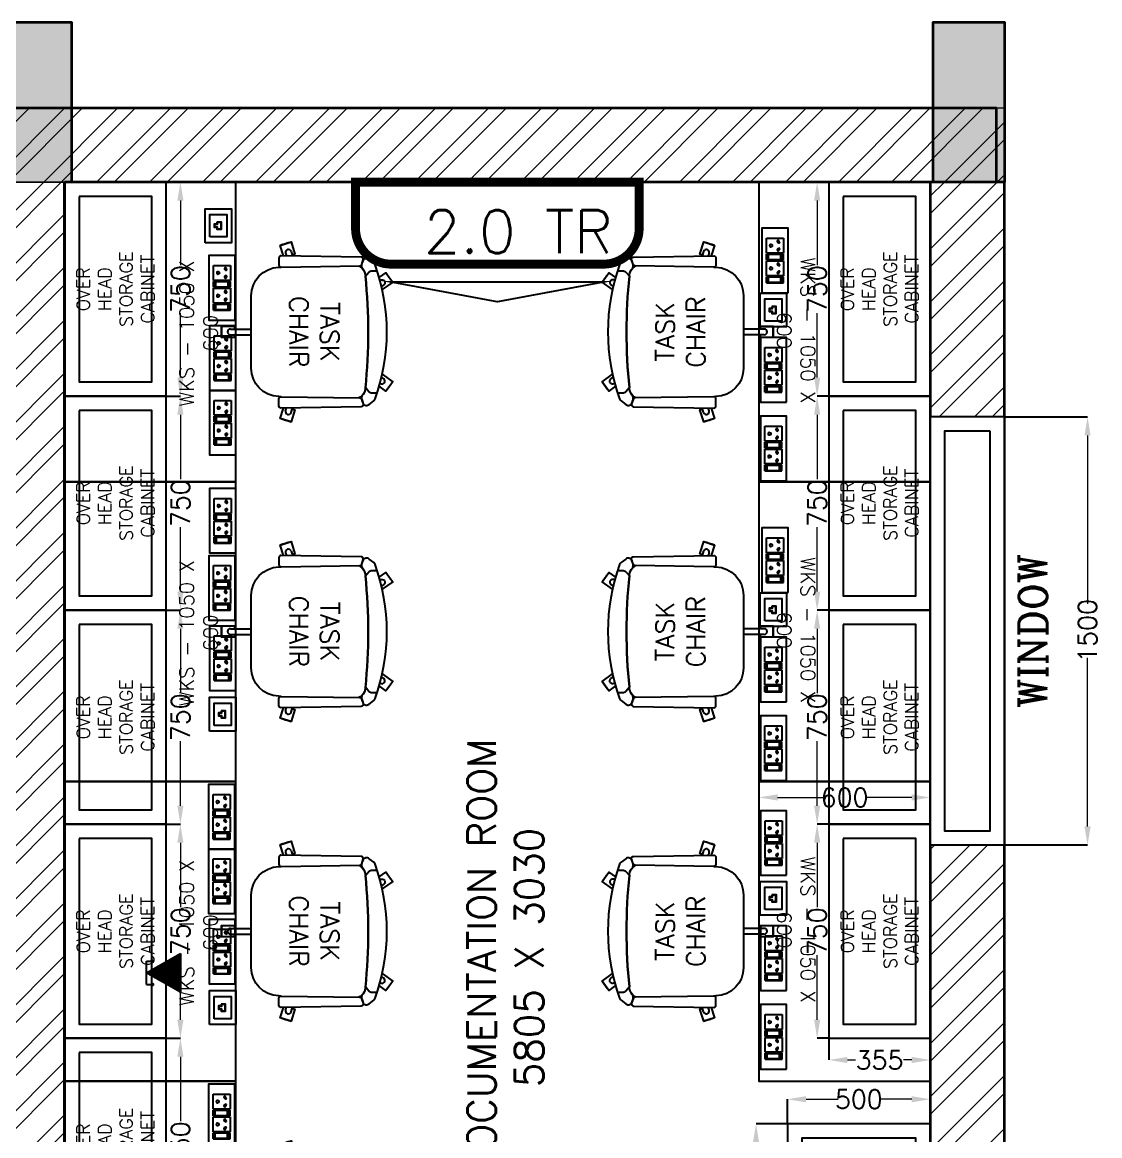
# Model space of a CAD drawing. Extents: x -52083 to 49512, y -145230 to 20224.
# Drawn here: x -27498 to -23724, y 11172 to 15074 of the extents above; entities that cross this region are included whole.
import ezdxf
from ezdxf.enums import TextEntityAlignment as Align

# ---------------------------------------------------------------- set-up
doc = ezdxf.new("R2010")
doc.units = 0
doc.header["$LTSCALE"] = 0.5
doc.header["$MEASUREMENT"] = 0
doc.header["$PDMODE"] = 32
for name, color, linetype, lineweight in [('0-1 AC UNIT', 8, 'Continuous', 25), ('COL', 1, 'Continuous', 35), ('DIM', 3, 'Continuous', 5), ('Hatch-1', 8, 'Continuous', 5), ('Sa-Block Text', 7, 'Continuous', 18), ('wall-1', 7, 'Continuous', 35)]:
    doc.layers.add(name, color=color, linetype=linetype, lineweight=lineweight)
for name, color, linetype in [('Asbuilt', 7, 'Continuous'), ('Godrej chairs', 22, 'Continuous'), ('Godrej Furniture', 21, 'Continuous'), ('PDF_Text', 5, 'Continuous'), ('SA-6MRP', 1, 'Continuous'), ('SA-6MUP', 223, 'Continuous'), ('SA-Lan', 3, 'Continuous'), ('SA-Voice', 5, 'Continuous')]:
    doc.layers.add(name, color=color, linetype=linetype)
doc.styles.add('RomanS', font='romans.shx')
doc.styles.get("Standard").update_dxf_attribs({"font": 'romans.shx'})
doc.dimstyles.new('Sa-dim', dxfattribs={"dimtxt": 65, "dimasz": 65, "dimexe": 0, "dimexo": 0, "dimtad": 0, "dimdec": 0, "dimdsep": 46, "dimtxsty": 'Standard', "dimcen": 0, "dimclrd": 256, "dimclre": 7, "dimclrt": 1, "dimadec": 0, "dimazin": 0, "dimtfac": 1, "dimtdec": 0, "dimtmove": 0, "dimatfit": 3, "dimfxl": 1, "dimlwd": -1, "dimarcsym": 0})
pattern_1 = [(45, (5394.74, 2e-13), (-92.80777, 92.80777), []), (45, (5456.61, 2e-13), (-92.80777, 92.80777), [])]

# ---------------------------------------------------------------- blocks, each defined once
blk = doc.blocks.new('*U109')
at = {"color": 5}
blk.add_wipeout([(50, 400), (50, 240), (1450, 240), (1450, 400)], dxfattribs=at)
blk.add_wipeout([(0, 450), (0, 190), (1500, 190), (1500, 450)], dxfattribs=at)
for points in [[(0, 450), (0, 190), (1500, 190), (1500, 450)], [(50, 400), (50, 240), (1450, 240), (1450, 400)]]:
    blk.add_lwpolyline(points, close=True, dxfattribs=at)
blk = doc.blocks.new('*D427')
at = {"layer": 'Defpoints', "color": 0, "transparency": 16777216}
for p in [(-24057.5, 13691), (-23766.3, 13691), (-24057.5, 12191)]:
    blk.add_point(p, dxfattribs=at)
at = {"layer": 'DIM', "color": 7, "lineweight": -2, "transparency": 16777216}
for p, q in [((-24057.5, 13691), (-23766.3, 13691)), ((-24057.5, 12191), (-23766.3, 12191))]:
    blk.add_line(p, q, dxfattribs=at)
at = {"layer": 'DIM', "transparency": 16777216}
for p, q in [((-23766.3, 13626), (-23766.3, 13035.5)), ((-23766.3, 12256), (-23766.3, 12846.5))]:
    blk.add_line(p, q, dxfattribs=at)
for points in [[(-23777.1, 13626), (-23755.5, 13626), (-23766.3, 13691)], [(-23777.1, 12256), (-23755.5, 12256), (-23766.3, 12191)]]:
    blk.add_solid(points, dxfattribs=at)
at = {"layer": 'DIM', "color": 1, "transparency": 16777216, "insert": (-23766.3, 12941), "char_height": 65, "attachment_point": 5, "rotation": 90}
blk.add_mtext('1500', dxfattribs=at)
blk = doc.blocks.new('Taskchair')
at = {"layer": 'Godrej chairs', "color": 7, "ltscale": 10}
for p, q in [((-214.6, 220.3), (-214.6, 220.3)), ((-282.4, -81.2), (-266.1, -76)), ((282.4, -81.2), (266.1, -76)), ((-276.2, -100.3), (-266.5, -97.1)), ((276.2, -100.3), (266.5, -97.1)), ((-10, -293.7), (-10, -221.3)), ((10, -293.7), (10, -221.3))]:
    blk.add_line(p, q, dxfattribs=at)
for points in [[(-190.2, 227.7), (-207.2, 251.2), (-174.8, 274.7), (-148.4, 238.3)], [(148.4, 238.3), (174.8, 274.7), (207.2, 251.2), (190.2, 227.7)], [(164.5, 243.5), (164.5, 243.5)], [(-241.7, 208.3), (-241.7, 208.3)], [(-234.9, 213.3), (-234.9, 213.3)], [(180.7, 231.7), (180.7, 231.7)], [(214.6, 220.3), (214.6, 220.3)], [(214.6, 220.3), (214.6, 220.3)], [(214.6, 220.3), (214.6, 220.3)], [(241.7, 208.3), (241.7, 208.3)], [(-218.9, 171.1), (-218.9, 171.1)], [(-218.9, 171.1), (-218.9, 171.1)], [(-195, 179.1), (-195, 179.1)], [(195, 179.1), (195, 179.1)], [(218.9, 171.1), (218.9, 171.1)], [(218.9, 171.1), (218.9, 171.1)], [(218.9, 171.1), (218.9, 171.1)], [(-266.6, -107.7), (-302.9, -119.5), (-315.3, -81.4), (-272.5, -67.5), (-269.4, -77)], [(269.4, -77), (272.5, -67.5), (315.3, -81.4), (302.9, -119.5), (266.6, -107.7)], [(10, -280), (20, -280), (20, -325), (-20, -325), (-20, -280), (-10, -280)]]:
    blk.add_lwpolyline(points, dxfattribs=at)
for points in [[(-174.5, 274.2, 0.030798), (-206.8, 250.7)], [(206.8, 250.7, 0.030798), (174.5, 274.2)], [(221.5, 169, 0.261227), (235.8, 165.9, 0.000719), (251.5, 171, 0.414214), (254.3, 192), (241.7, 208.3, 0.143437), (234.9, 213.3, 0.174712), (-234.9, 213.3, 0.143437), (-241.7, 208.3), (-254.3, 192, 0.414214), (-251.5, 171, 0.000719), (-235.8, 165.9, 0.261227), (-221.5, 169, -0.182992), (-195, 179.1), (-209.5, 191.6, -0.217315), (-214.6, 202.9), (-214.6, 220.3)], [(-179.9, 230.6), (-180.7, 231.7, -1), (-164.5, 243.5), (-159, 235.9)], [(179.9, 230.6), (180.7, 231.7, 1), (164.5, 243.5), (159, 235.9)], [(214.6, 220.3), (214.6, 220.3), (214.6, 202.9, -0.217315), (209.5, 191.6), (195, 179.1, -0.161268), (218.9, 171.1), (218.9, 171.1)], [(-231.1, 156.3, -0.28884), (-195, 179.1, -0.051282), (195, 179.1, -0.28884), (231.1, 156.3)], [(196.9, 179, 0.051149), (-195, 179.1)], [(227, -116.4), (226.8, -124.1, -0.405093), (126.8, -220.9), (-126.8, -220.9, -0.405093), (-226.8, -124.1), (-227, -116.4)]]:
    blk.add_lwpolyline(points, format="xyb", dxfattribs=at)
for points in [[(-259.3, -124.1), (-234.5, -124.1, 0.423389), (-227, -116.3), (-231.1, 159.2, 0.318217), (-236.4, 166.1), (-252.5, 171.2, 0.507849), (-262.2, 164), (-266.8, -116.6, 0.413746)], [(259.3, -124.1), (234.5, -124.1, -0.423389), (227, -116.3), (231.1, 159.2, -0.318217), (236.4, 166.1), (252.5, 171.2, -0.507849), (262.2, 164), (266.8, -116.6, -0.413746)]]:
    blk.add_lwpolyline(points, format="xyb", close=True, dxfattribs=at)
for centre, radius, start, end in [((0, 0), 325, 194.4719, 201.5281), ((-279.3, -90.7), 10, 108, 288), ((279.3, -90.7), 10, 252, 72), ((0, 0), 325, 338.4719, 345.5281), ((0, -293.7), 10, 180, 0), ((0, 0), 325, 266.4719, 273.5281)]:
    blk.add_arc(centre, radius, start, end, dxfattribs=at)
at = {"layer": 'PDF_Text', "insert": (0, 0), "char_height": 65, "width": 310.353, "attachment_point": 5}
blk.add_mtext('{\\C1;TASK CHAIR}', dxfattribs=at)
blk = doc.blocks.new('A$C3AAB5AD5')
at = {"layer": 'Godrej Furniture', "color": 1, "ltscale": 10}
blk.add_lwpolyline([(0, 535.2), (1050, 535.2), (1050, 1135.2), (0, 1135.2)], close=True, dxfattribs=at)
at = {"layer": 'Godrej Furniture', "color": 7, "rotation": 180}
blk.add_blockref('Taskchair', (525, 260.2), dxfattribs=at)
at = {"color": 7, "lineweight": 0, "ltscale": 500, "insert": (520.1, 665.3), "char_height": 50, "attachment_point": 5}
blk.add_mtext_dynamic_manual_height_columns('WKS - 1050 X 600', width=575.671, gutter_width=1, heights=[0], dxfattribs=at)
blk = doc.blocks.new('*U123')
at = {"color": 30}
for points in [[(-750, -355), (0, -355), (0, 0), (-750, 0)], [(-700, -305), (-50, -305), (-50, -50), (-700, -50)]]:
    blk.add_lwpolyline(points, close=True, dxfattribs=at)
blk = doc.blocks.new('*D492')
at = {"layer": 'Defpoints', "color": 0, "transparency": 16777216}
for p in [(-24672.5, 11513.7), (-24317.5, 11513.7), (-24317.5, 11437.6)]:
    blk.add_point(p, dxfattribs=at)
at = {"layer": 'DIM', "color": 7, "lineweight": -2, "transparency": 16777216}
for p, q in [((-24672.5, 11513.7), (-24672.5, 11437.6)), ((-24317.5, 11513.7), (-24317.5, 11437.6))]:
    blk.add_line(p, q, dxfattribs=at)
at = {"layer": 'DIM', "transparency": 16777216}
for p, q in [((-24607.5, 11437.6), (-24579.2, 11437.6)), ((-24382.5, 11437.6), (-24410.8, 11437.6))]:
    blk.add_line(p, q, dxfattribs=at)
for points in [[(-24607.5, 11448.4), (-24607.5, 11426.8), (-24672.5, 11437.6)], [(-24382.5, 11448.4), (-24382.5, 11426.8), (-24317.5, 11437.6)]]:
    blk.add_solid(points, dxfattribs=at)
at = {"layer": 'DIM', "color": 1, "transparency": 16777216, "insert": (-24495, 11437.6), "char_height": 65, "attachment_point": 5}
blk.add_mtext('355', dxfattribs=at)
blk = doc.blocks.new('*D493')
at = {"layer": 'Defpoints', "color": 0, "transparency": 16777216}
for p in [(-24713.7, 12263.7), (-24672.5, 12263.7), (-24672.5, 11513.7)]:
    blk.add_point(p, dxfattribs=at)
at = {"layer": 'DIM', "color": 7, "lineweight": -2, "transparency": 16777216}
for p, q in [((-24672.5, 12263.7), (-24713.7, 12263.7)), ((-24672.5, 11513.7), (-24713.7, 11513.7))]:
    blk.add_line(p, q, dxfattribs=at)
at = {"layer": 'DIM', "transparency": 16777216}
for p, q in [((-24713.7, 12198.7), (-24713.7, 11972.9)), ((-24713.7, 11578.7), (-24713.7, 11804.5))]:
    blk.add_line(p, q, dxfattribs=at)
for points in [[(-24724.5, 12198.7), (-24702.9, 12198.7), (-24713.7, 12263.7)], [(-24724.5, 11578.7), (-24702.9, 11578.7), (-24713.7, 11513.7)]]:
    blk.add_solid(points, dxfattribs=at)
at = {"layer": 'DIM', "color": 1, "transparency": 16777216, "insert": (-24713.7, 11888.7), "char_height": 65, "attachment_point": 5, "rotation": 90}
blk.add_mtext('750', dxfattribs=at)
blk = doc.blocks.new('*D494')
at = {"layer": 'Defpoints', "color": 0, "transparency": 16777216}
for p in [(-24713.7, 13013.7), (-24672.5, 13013.7), (-24672.5, 12263.7)]:
    blk.add_point(p, dxfattribs=at)
at = {"layer": 'DIM', "color": 7, "lineweight": -2, "transparency": 16777216}
for p, q in [((-24672.5, 13013.7), (-24713.7, 13013.7)), ((-24672.5, 12263.7), (-24713.7, 12263.7))]:
    blk.add_line(p, q, dxfattribs=at)
at = {"layer": 'DIM', "transparency": 16777216}
for p, q in [((-24713.7, 12948.7), (-24713.7, 12722.9)), ((-24713.7, 12328.7), (-24713.7, 12554.5))]:
    blk.add_line(p, q, dxfattribs=at)
for points in [[(-24724.5, 12948.7), (-24702.9, 12948.7), (-24713.7, 13013.7)], [(-24724.5, 12328.7), (-24702.9, 12328.7), (-24713.7, 12263.7)]]:
    blk.add_solid(points, dxfattribs=at)
at = {"layer": 'DIM', "color": 1, "transparency": 16777216, "insert": (-24713.7, 12638.7), "char_height": 65, "attachment_point": 5, "rotation": 90}
blk.add_mtext('750', dxfattribs=at)
blk = doc.blocks.new('*D495')
at = {"layer": 'Defpoints', "color": 0, "transparency": 16777216}
for p in [(-24713.7, 13763.7), (-24672.5, 13763.7), (-24672.5, 13013.7)]:
    blk.add_point(p, dxfattribs=at)
at = {"layer": 'DIM', "color": 7, "lineweight": -2, "transparency": 16777216}
for p, q in [((-24672.5, 13763.7), (-24713.7, 13763.7)), ((-24672.5, 13013.7), (-24713.7, 13013.7))]:
    blk.add_line(p, q, dxfattribs=at)
at = {"layer": 'DIM', "transparency": 16777216}
for p, q in [((-24713.7, 13698.7), (-24713.7, 13472.9)), ((-24713.7, 13078.7), (-24713.7, 13304.5))]:
    blk.add_line(p, q, dxfattribs=at)
for points in [[(-24724.5, 13698.7), (-24702.9, 13698.7), (-24713.7, 13763.7)], [(-24724.5, 13078.7), (-24702.9, 13078.7), (-24713.7, 13013.7)]]:
    blk.add_solid(points, dxfattribs=at)
at = {"layer": 'DIM', "color": 1, "transparency": 16777216, "insert": (-24713.7, 13388.7), "char_height": 65, "attachment_point": 5, "rotation": 90}
blk.add_mtext('750', dxfattribs=at)
blk = doc.blocks.new('*U133')
at = {"ltscale": 300}
for p, q in [((-78.1, 29.8), (-78.1, -29.8)), ((-78.1, 29.8), (-78.1, -29.8)), ((-57.3, 29.8), (-78.1, 29.8)), ((-78.1, 29.8), (-57.3, 29.8)), ((-76.3, 23.3), (-76.3, -23.3)), ((-59.1, 23.3), (-76.3, 23.3)), ((-59.1, -23.3), (-59.1, 23.3)), ((-57.3, -29.8), (-57.3, 29.8)), ((-53.9, 29.8), (-1.7, 29.8)), ((-53.9, -29.8), (-53.9, 29.8)), ((-1.7, 29.8), (-1.7, -29.8)), ((1.7, 29.8), (1.7, -29.8)), ((1.7, 29.8), (1.7, -29.8)), ((22.5, 29.8), (1.7, 29.8)), ((1.7, 29.8), (22.5, 29.8)), ((3.5, 23.3), (3.5, -23.3)), ((20.7, 23.3), (3.5, 23.3)), ((20.7, -23.3), (20.7, 23.3)), ((22.5, -29.8), (22.5, 29.8)), ((25.9, -29.8), (25.9, 29.8)), ((25.9, 29.8), (78.1, 29.8)), ((78.1, 29.8), (78.1, -29.8)), ((-78.1, -29.8), (-57.3, -29.8)), ((-76.3, -21.2), (-59.1, -21.2)), ((-76.3, -23.3), (-59.1, -23.3)), ((-1.7, -29.8), (-53.9, -29.8)), ((1.7, -29.8), (22.5, -29.8)), ((3.5, -21.2), (20.7, -21.2)), ((3.5, -23.3), (20.7, -23.3)), ((78.1, -29.8), (25.9, -29.8))]:
    blk.add_line(p, q, dxfattribs=at)
blk.add_lwpolyline([(-113, -46), (113, -46), (113, 46), (-113, 46)], close=True, dxfattribs=at)
for centre, radius, start, end in [((-27.8, 14.7), 4.06, 307.1584, 232.8416), ((-27.8, 10.6), 2.59, 161.4031, 18.5969), ((52, 14.7), 4.06, 307.1584, 232.8416), ((52, 10.6), 2.59, 161.4031, 18.5969), ((-42.7, -11.6), 3.5, 5.2689, 272.51), ((-39.9, -14), 2.82, 202.6838, 75.0951), ((-15.7, -14), 2.82, 104.9049, 337.3162), ((-12.9, -11.6), 3.5, 267.49, 174.7311), ((37.1, -11.6), 3.5, 5.2689, 272.51), ((39.9, -14), 2.82, 202.6838, 75.0951), ((64.1, -14), 2.82, 104.9049, 337.3162), ((66.9, -11.6), 3.5, 267.49, 174.7311)]:
    blk.add_arc(centre, radius, start, end, dxfattribs=at)
at = {"layer": 'Sa-Block Text', "flags": 1}
for tag, p in [('PROJECTNAME', (102.4, 776)), ('FLOOR', (102.4, 686.5)), ('LABNAME', (102.4, 577)), ('ITEMNO:', (102.4, 479.7))]:
    blk.add_attdef(tag, text='', height=65, dxfattribs=at).set_placement(p, align=Align.MIDDLE_CENTER)
at = {"layer": 'Sa-Block Text'}
blk.add_attdef('CATALOGUE', text='', height=65, dxfattribs=at).set_placement((102.4, 360.5), align=Align.MIDDLE_CENTER)
blk = doc.blocks.new('*U130')
for p, q in [((-78.1, 29.8), (-78.1, -29.8)), ((-78.1, 29.8), (-78.1, -29.8)), ((-57.3, 29.8), (-78.1, 29.8)), ((-78.1, 29.8), (-57.3, 29.8)), ((-76.3, 23.3), (-76.3, -23.3)), ((-59.1, 23.3), (-76.3, 23.3)), ((-59.1, -23.3), (-59.1, 23.3)), ((-57.3, -29.8), (-57.3, 29.8)), ((-53.9, 29.8), (-1.7, 29.8)), ((-53.9, -29.8), (-53.9, 29.8)), ((-1.7, 29.8), (-1.7, -29.8)), ((1.7, 29.8), (1.7, -29.8)), ((1.7, 29.8), (1.7, -29.8)), ((22.5, 29.8), (1.7, 29.8)), ((1.7, 29.8), (22.5, 29.8)), ((3.5, 23.3), (3.5, -23.3)), ((20.7, 23.3), (3.5, 23.3)), ((20.7, -23.3), (20.7, 23.3)), ((22.5, -29.8), (22.5, 29.8)), ((25.9, -29.8), (25.9, 29.8)), ((25.9, 29.8), (78.1, 29.8)), ((78.1, 29.8), (78.1, -29.8)), ((-78.1, -29.8), (-57.3, -29.8)), ((-76.3, -21.2), (-59.1, -21.2)), ((-76.3, -23.3), (-59.1, -23.3)), ((-1.7, -29.8), (-53.9, -29.8)), ((1.7, -29.8), (22.5, -29.8)), ((3.5, -21.2), (20.7, -21.2)), ((3.5, -23.3), (20.7, -23.3)), ((78.1, -29.8), (25.9, -29.8))]:
    blk.add_line(p, q)
blk.add_lwpolyline([(-113, -46), (113, -46), (113, 46), (-113, 46)], close=True)
for centre, radius, start, end in [((-27.8, 14.7), 4.06, 307.1584, 232.8416), ((-27.8, 10.6), 2.59, 161.4031, 18.5969), ((52, 14.7), 4.06, 307.1584, 232.8416), ((52, 10.6), 2.59, 161.4031, 18.5969), ((-42.7, -11.6), 3.5, 5.2689, 272.51), ((-39.9, -14), 2.82, 202.6838, 75.0951), ((-15.7, -14), 2.82, 104.9049, 337.3162), ((-12.9, -11.6), 3.5, 267.49, 174.7311), ((37.1, -11.6), 3.5, 5.2689, 272.51), ((39.9, -14), 2.82, 202.6838, 75.0951), ((64.1, -14), 2.82, 104.9049, 337.3162), ((66.9, -11.6), 3.5, 267.49, 174.7311)]:
    blk.add_arc(centre, radius, start, end)
at = {"layer": 'Sa-Block Text', "flags": 1}
for tag, p in [('PROJECTNAME', (14.8, 619.1)), ('FLOOR', (14.8, 529.6)), ('LABNAME', (14.8, 420.1)), ('ITEMNO:', (14.8, 322.8))]:
    blk.add_attdef(tag, text='', height=65, dxfattribs=at).set_placement(p, align=Align.MIDDLE_CENTER)
at = {"layer": 'Sa-Block Text'}
blk.add_attdef('CATALOGUE', text='', height=65, dxfattribs=at).set_placement((14.8, 173.9), align=Align.MIDDLE_CENTER)
blk = doc.blocks.new('*U132')
for points in [[(-59.4, 46), (59.4, 46), (59.4, -46), (-59.4, -46)], [(-39.1, 29.8), (39.1, 29.8), (39.1, -29.8), (-39.1, -29.8)], [(12.4, 5.6), (5.4, 5.6), (5.4, 14.6), (-5.4, 14.6), (-5.4, 5.6), (-12.4, 5.6), (-12.4, -10.5), (12.4, -10.5)], [(11.1, 4.3), (4.1, 4.3), (4.1, 13.4), (-4.1, 13.4), (-4.1, 4.3), (-11.1, 4.3), (-11.1, -9.2), (11.1, -9.2)]]:
    blk.add_lwpolyline(points, close=True)
at = {"layer": 'Sa-Block Text', "flags": 1}
for tag, p in [('PROJECTNAME', (15.2, 670.6)), ('FLOOR', (15.2, 581.1)), ('LABNAME', (15.2, 471.6)), ('ITEMNO:', (15.2, 374.3))]:
    blk.add_attdef(tag, text='', height=65, dxfattribs=at).set_placement(p, align=Align.MIDDLE_CENTER)
at = {"layer": 'Sa-Block Text'}
blk.add_attdef('CATALOGUE', text='', height=65, dxfattribs=at).set_placement((15.2, 223), align=Align.MIDDLE_CENTER)
blk = doc.blocks.new('*D496')
at = {"layer": 'Defpoints', "color": 0, "transparency": 16777216}
for p in [(-26994.5, 14513.7), (-26944.5, 14513.7), (-26994.5, 13763.7)]:
    blk.add_point(p, dxfattribs=at)
at = {"layer": 'DIM', "color": 7, "lineweight": -2, "transparency": 16777216}
for p, q in [((-26994.5, 14513.7), (-26944.5, 14513.7)), ((-26994.5, 13763.7), (-26944.5, 13763.7))]:
    blk.add_line(p, q, dxfattribs=at)
at = {"layer": 'DIM', "transparency": 16777216}
for p, q in [((-26944.5, 14448.7), (-26944.5, 14222.9)), ((-26944.5, 13828.7), (-26944.5, 14054.5))]:
    blk.add_line(p, q, dxfattribs=at)
for points in [[(-26955.3, 14448.7), (-26933.7, 14448.7), (-26944.5, 14513.7)], [(-26955.3, 13828.7), (-26933.7, 13828.7), (-26944.5, 13763.7)]]:
    blk.add_solid(points, dxfattribs=at)
at = {"layer": 'DIM', "color": 1, "transparency": 16777216, "insert": (-26944.5, 14138.7), "char_height": 65, "attachment_point": 5, "rotation": 90}
blk.add_mtext('750', dxfattribs=at)
blk = doc.blocks.new('*D497')
at = {"layer": 'Defpoints', "color": 0, "transparency": 16777216}
for p in [(-26994.5, 13763.7), (-26944.5, 13763.7), (-26994.5, 13013.7)]:
    blk.add_point(p, dxfattribs=at)
at = {"layer": 'DIM', "color": 7, "lineweight": -2, "transparency": 16777216}
for p, q in [((-26994.5, 13763.7), (-26944.5, 13763.7)), ((-26994.5, 13013.7), (-26944.5, 13013.7))]:
    blk.add_line(p, q, dxfattribs=at)
at = {"layer": 'DIM', "transparency": 16777216}
for p, q in [((-26944.5, 13698.7), (-26944.5, 13472.9)), ((-26944.5, 13078.7), (-26944.5, 13304.5))]:
    blk.add_line(p, q, dxfattribs=at)
for points in [[(-26955.3, 13698.7), (-26933.7, 13698.7), (-26944.5, 13763.7)], [(-26955.3, 13078.7), (-26933.7, 13078.7), (-26944.5, 13013.7)]]:
    blk.add_solid(points, dxfattribs=at)
at = {"layer": 'DIM', "color": 1, "transparency": 16777216, "insert": (-26944.5, 13388.7), "char_height": 65, "attachment_point": 5, "rotation": 90}
blk.add_mtext('750', dxfattribs=at)
blk = doc.blocks.new('*D498')
at = {"layer": 'Defpoints', "color": 0, "transparency": 16777216}
for p in [(-26994.5, 13013.7), (-26944.5, 13013.7), (-26994.5, 12263.7)]:
    blk.add_point(p, dxfattribs=at)
at = {"layer": 'DIM', "color": 7, "lineweight": -2, "transparency": 16777216}
for p, q in [((-26994.5, 13013.7), (-26944.5, 13013.7)), ((-26994.5, 12263.7), (-26944.5, 12263.7))]:
    blk.add_line(p, q, dxfattribs=at)
at = {"layer": 'DIM', "transparency": 16777216}
for p, q in [((-26944.5, 12948.7), (-26944.5, 12722.9)), ((-26944.5, 12328.7), (-26944.5, 12554.5))]:
    blk.add_line(p, q, dxfattribs=at)
for points in [[(-26955.3, 12948.7), (-26933.7, 12948.7), (-26944.5, 13013.7)], [(-26955.3, 12328.7), (-26933.7, 12328.7), (-26944.5, 12263.7)]]:
    blk.add_solid(points, dxfattribs=at)
at = {"layer": 'DIM', "color": 1, "transparency": 16777216, "insert": (-26944.5, 12638.7), "char_height": 65, "attachment_point": 5, "rotation": 90}
blk.add_mtext('750', dxfattribs=at)
blk = doc.blocks.new('*D499')
at = {"layer": 'Defpoints', "color": 0, "transparency": 16777216}
for p in [(-26994.5, 12263.7), (-26944.5, 12263.7), (-26994.5, 11513.7)]:
    blk.add_point(p, dxfattribs=at)
at = {"layer": 'DIM', "color": 7, "lineweight": -2, "transparency": 16777216}
for p, q in [((-26994.5, 12263.7), (-26944.5, 12263.7)), ((-26994.5, 11513.7), (-26944.5, 11513.7))]:
    blk.add_line(p, q, dxfattribs=at)
at = {"layer": 'DIM', "transparency": 16777216}
for p, q in [((-26944.5, 12198.7), (-26944.5, 11972.9)), ((-26944.5, 11578.7), (-26944.5, 11804.5))]:
    blk.add_line(p, q, dxfattribs=at)
for points in [[(-26955.3, 12198.7), (-26933.7, 12198.7), (-26944.5, 12263.7)], [(-26955.3, 11578.7), (-26933.7, 11578.7), (-26944.5, 11513.7)]]:
    blk.add_solid(points, dxfattribs=at)
at = {"layer": 'DIM', "color": 1, "transparency": 16777216, "insert": (-26944.5, 11888.7), "char_height": 65, "attachment_point": 5, "rotation": 90}
blk.add_mtext('750', dxfattribs=at)
blk = doc.blocks.new('*D500')
at = {"layer": 'Defpoints', "color": 0, "transparency": 16777216}
for p in [(-26994.5, 11513.7), (-26944.5, 11513.7), (-26994.5, 10763.7)]:
    blk.add_point(p, dxfattribs=at)
at = {"layer": 'DIM', "color": 7, "lineweight": -2, "transparency": 16777216}
for p, q in [((-26994.5, 11513.7), (-26944.5, 11513.7)), ((-26994.5, 10763.7), (-26944.5, 10763.7))]:
    blk.add_line(p, q, dxfattribs=at)
at = {"layer": 'DIM', "transparency": 16777216}
for p, q in [((-26944.5, 11448.7), (-26944.5, 11222.9)), ((-26944.5, 10828.7), (-26944.5, 11054.5))]:
    blk.add_line(p, q, dxfattribs=at)
for points in [[(-26955.3, 11448.7), (-26933.7, 11448.7), (-26944.5, 11513.7)], [(-26955.3, 10828.7), (-26933.7, 10828.7), (-26944.5, 10763.7)]]:
    blk.add_solid(points, dxfattribs=at)
at = {"layer": 'DIM', "color": 1, "transparency": 16777216, "insert": (-26944.5, 11138.7), "char_height": 65, "attachment_point": 5, "rotation": 90}
blk.add_mtext('750', dxfattribs=at)
blk = doc.blocks.new('VOICE')
at = {"ltscale": 30}
h = blk.add_hatch(dxfattribs=at)
h.set_pattern_fill('ANSI31', color=256, scale=1.368807, angle=0.1071, style=0)
h.set_pattern_definition([(45.107, (0, 0), (-3.0788, 3.06731), [])])
h.paths.add_polyline_path([(0, 0), (67.3, 119.1), (135, 0)])
for p, q in [((0, 0), (67.3, 119.1)), ((67.3, 119.1), (135, 0)), ((135, 0), (0, 0))]:
    blk.add_line(p, q, dxfattribs=at)
at = {"linetype": 'Continuous', "ltscale": 12}
blk.add_line((26.7, 118.6), (107.9, 118.6), dxfattribs=at)
at = {"ltscale": 12}
for p, q in [((26.7, 118.6), (26.7, 100.6)), ((107.9, 118.6), (107.9, 100.6))]:
    blk.add_line(p, q, dxfattribs=at)
at = {"ltscale": 30, "const_width": 6.84}
for points in [[(23.3, 98.1, 1), (30.1, 98.1, 1)], [(104.4, 98.1, 1), (111.3, 98.1, 1)]]:
    blk.add_lwpolyline(points, format="xyb", close=True, dxfattribs=at)
at = {"layer": 'Sa-Block Text', "flags": 1}
for tag, p in [('LAB', (67.8, 152)), ('ITEM', (67.8, 25)), ('CATALOGUE', (98.3, -100))]:
    blk.add_attdef(tag, text='', height=65, dxfattribs=at).set_placement(p, align=Align.MIDDLE_CENTER)
blk = doc.blocks.new('*U119')
at = {"layer": '0-1 AC UNIT', "color": 3, "const_width": 31.2}
blk.add_lwpolyline([(-272.5, -287.5), (471.2, -287.5, 0.414214), (596.2, -162.5), (596.2, 0), (-397.5, 0), (-397.5, -162.5, 0.414214)], format="xyb", close=True, dxfattribs=at)
at = {"layer": '0-1 AC UNIT', "color": 3, "const_width": 6.25}
blk.add_lwpolyline([(471.2, -350), (99.4, -419.2), (-272.5, -350), (471.2, -350)], dxfattribs=at)
blk = doc.blocks.new('*U128')
at = {"color": 30}
for points in [[(-1000, -500), (0, -500), (0, 0), (-1000, 0)], [(-950, -450), (-50, -450), (-50, -50), (-950, -50)]]:
    blk.add_lwpolyline(points, close=True, dxfattribs=at)
blk = doc.blocks.new('*D637')
at = {"layer": 'Defpoints', "color": 0, "transparency": 16777216}
for p in [(-24817.5, 11213.7), (-24927.7, 10213.7), (-24817.5, 10213.7)]:
    blk.add_point(p, dxfattribs=at)
at = {"layer": 'DIM', "color": 7, "lineweight": -2, "transparency": 16777216}
for p, q in [((-24817.5, 11213.7), (-24927.7, 11213.7)), ((-24817.5, 10213.7), (-24927.7, 10213.7))]:
    blk.add_line(p, q, dxfattribs=at)
at = {"layer": 'DIM', "transparency": 16777216}
for p, q in [((-24927.7, 11148.7), (-24927.7, 10824.2)), ((-24927.7, 10278.7), (-24927.7, 10603.2))]:
    blk.add_line(p, q, dxfattribs=at)
for points in [[(-24938.5, 11148.7), (-24916.9, 11148.7), (-24927.7, 11213.7)], [(-24938.5, 10278.7), (-24916.9, 10278.7), (-24927.7, 10213.7)]]:
    blk.add_solid(points, dxfattribs=at)
at = {"layer": 'DIM', "color": 1, "transparency": 16777216, "insert": (-24927.7, 10713.7), "char_height": 65, "attachment_point": 5, "rotation": 90}
blk.add_mtext('1000', dxfattribs=at)
blk = doc.blocks.new('*D638')
at = {"layer": 'Defpoints', "color": 0, "transparency": 16777216}
for p in [(-24817.5, 11300), (-24817.5, 11213.7), (-24317.5, 11213.7)]:
    blk.add_point(p, dxfattribs=at)
at = {"layer": 'Hatch-1', "color": 7, "lineweight": -2, "transparency": 16777216}
for p, q in [((-24817.5, 11213.7), (-24817.5, 11300)), ((-24317.5, 11213.7), (-24317.5, 11300))]:
    blk.add_line(p, q, dxfattribs=at)
at = {"layer": 'Hatch-1', "transparency": 16777216}
for p, q in [((-24752.5, 11300), (-24639.8, 11300)), ((-24382.5, 11300), (-24495.2, 11300))]:
    blk.add_line(p, q, dxfattribs=at)
for points in [[(-24752.5, 11310.8), (-24752.5, 11289.2), (-24817.5, 11300)], [(-24382.5, 11310.8), (-24382.5, 11289.2), (-24317.5, 11300)]]:
    blk.add_solid(points, dxfattribs=at)
at = {"layer": 'Hatch-1', "color": 1, "transparency": 16777216, "insert": (-24567.5, 11300), "char_height": 65, "attachment_point": 5}
blk.add_mtext('500', dxfattribs=at)
blk = doc.blocks.new('*D795')
at = {"layer": 'Defpoints', "color": 0, "transparency": 16777216}
for p in [(-24672.5, 14513.7), (-24713.7, 13763.7), (-24672.5, 13763.7)]:
    blk.add_point(p, dxfattribs=at)
at = {"layer": 'DIM', "color": 7, "lineweight": -2, "transparency": 16777216}
for p, q in [((-24672.5, 14513.7), (-24713.7, 14513.7)), ((-24672.5, 13763.7), (-24713.7, 13763.7))]:
    blk.add_line(p, q, dxfattribs=at)
at = {"layer": 'DIM', "transparency": 16777216}
for p, q in [((-24713.7, 14448.7), (-24713.7, 14222.9)), ((-24713.7, 13828.7), (-24713.7, 14054.5))]:
    blk.add_line(p, q, dxfattribs=at)
for points in [[(-24724.5, 14448.7), (-24702.9, 14448.7), (-24713.7, 14513.7)], [(-24724.5, 13828.7), (-24702.9, 13828.7), (-24713.7, 13763.7)]]:
    blk.add_solid(points, dxfattribs=at)
at = {"layer": 'DIM', "color": 1, "transparency": 16777216, "insert": (-24713.7, 14138.7), "char_height": 65, "attachment_point": 5, "rotation": 90}
blk.add_mtext('750', dxfattribs=at)
blk = doc.blocks.new('*D796')
at = {"layer": 'Defpoints', "color": 0, "transparency": 16777216}
for p in [(-24917.5, 12413.7), (-24317.5, 12413.7), (-24917.5, 12357.5)]:
    blk.add_point(p, dxfattribs=at)
at = {"layer": 'DIM', "color": 7, "lineweight": -2, "transparency": 16777216}
for p, q in [((-24917.5, 12413.7), (-24917.5, 12357.5)), ((-24317.5, 12413.7), (-24317.5, 12357.5))]:
    blk.add_line(p, q, dxfattribs=at)
at = {"layer": 'DIM', "transparency": 16777216}
for p, q in [((-24852.5, 12357.5), (-24690, 12357.5)), ((-24382.5, 12357.5), (-24545, 12357.5))]:
    blk.add_line(p, q, dxfattribs=at)
for points in [[(-24852.5, 12368.3), (-24852.5, 12346.7), (-24917.5, 12357.5)], [(-24382.5, 12368.3), (-24382.5, 12346.7), (-24317.5, 12357.5)]]:
    blk.add_solid(points, dxfattribs=at)
at = {"layer": 'DIM', "color": 1, "transparency": 16777216, "insert": (-24617.5, 12357.5), "char_height": 65, "attachment_point": 5}
blk.add_mtext('600', dxfattribs=at)

msp = doc.modelspace()

# ---------------------------------------------------------------- hatches: boundary and pattern name
at = {"layer": 'COL'}
h = msp.add_hatch(color=256, dxfattribs=at)
h.dxf.hatch_style = 1
h.paths.add_polyline_path([(-27325.5, 15073.7), (-27585.5, 15073.7), (-27585.5, 14513.7), (-27325.5, 14513.7)])
h = msp.add_hatch(color=256, dxfattribs=at)
h.dxf.hatch_style = 1
h.paths.add_polyline_path([(-24057.5, 15073.7), (-24307.5, 15073.7), (-24307.5, 14513.7), (-24057.5, 14513.7)])
at = {"layer": 'Hatch-1'}
h = msp.add_hatch(dxfattribs=at)
h.set_pattern_fill('ANSI32,_O', color=256, scale=350)
h.set_pattern_definition(pattern_1)
h.paths.add_polyline_path([(-46706.6, 14773.7), (-24057.5, 14773.7), (-24057.5, 14513.7), (-46706.6, 14513.7)])
h = msp.add_hatch(dxfattribs=at)
h.set_pattern_fill('ANSI32,_O', color=256, scale=350)
h.set_pattern_definition(pattern_1)
h.paths.add_polyline_path([(-27580.5, 14513.7), (-27350.5, 14513.7), (-27350.5, 8708.7), (-27580.5, 8708.7)])

# ---------------------------------------------------------------- linework, layer by layer
msp.add_line((-24317.5, 14513.7, 2637.8), (-24317.5, 8347.1, 2637.8))
at = {"layer": 'Asbuilt'}
msp.add_line((-24346.5, 14513.7, 2637.8), (-27350.5, 14513.7, 2637.8), dxfattribs=at)
msp.add_line((-24346.5, 14513.7, 2637.8), (-27350.5, 14513.7, 2637.8), dxfattribs=at)
at = {"layer": 'COL', "elevation": 2637.8}
msp.add_lwpolyline([(-27580.5, 14513.7), (-27585.5, 14513.7), (-27585.5, 15073.7), (-27325.5, 15073.7), (-27325.5, 14513.7), (-27350.5, 14513.7)], dxfattribs=at)
msp.add_lwpolyline([(-24057.5, 14513.7), (-24307.5, 14513.7), (-24307.5, 15073.7), (-24057.5, 15073.7)], close=True, dxfattribs=at)
msp.add_lwpolyline([(-24057.5, 14513.7), (-24307.5, 14513.7), (-24307.5, 15073.7), (-24057.5, 15073.7)], close=True, dxfattribs=at)
at = {"layer": 'Hatch-1', "elevation": 2637.8}
for points in [[(-46706.6, 14773.7), (-24057.5, 14773.7), (-24057.5, 14513.7), (-46706.6, 14513.7)], [(-27580.5, 14513.7), (-27350.5, 14513.7), (-27350.5, 8708.7), (-27580.5, 8708.7)]]:
    msp.add_lwpolyline(points, close=True, dxfattribs=at)
at = {"layer": 'wall-1'}
msp.add_line((-27350.5, 8708.7, 2637.8), (-27350.5, 14513.7, 2637.8), dxfattribs=at)
at = {"layer": 'wall-1', "color": 7, "elevation": 2637.8}
msp.add_lwpolyline([(-27580.5, 14513.7), (-46706.6, 14513.7), (-46706.6, 14773.7), (-24086.5, 14773.7), (-24086.5, 14513.7), (-27350.5, 14513.7)], dxfattribs=at)
msp.add_lwpolyline([(-24317.5, 8347.1), (-24057.5, 8347.1), (-24057.5, 14513.7), (-24317.5, 14513.7)], close=True, dxfattribs=at)

# ---------------------------------------------------------------- block references
at = {"color": 7, "lineweight": 0, "ltscale": 500, "rotation": 90}
for p in [(-26215.3, 13463.7, 2637.8), (-26215.3, 12413.7, 2637.8), (-26215.3, 11363.7, 2637.8), (-26215.3, 10313.7, 2637.8)]:
    msp.add_blockref('A$C3AAB5AD5', p, dxfattribs=at)
for name, p, rotation in [('*U123', (-26994.5, 13763.7, 2637.8), 270), ('*U123', (-24317.5, 13763.7, 2637.8), 270), ('*U123', (-26994.5, 13013.7, 2637.8), 270), ('*U123', (-26994.5, 12263.7, 2637.8), 270), ('*U123', (-26994.5, 11513.7, 2637.8), 270), ('*U123', (-26994.5, 10763.7, 2637.8), 270), ('*U128', (-24817.5, 11213.7, 2637.8), 90)]:
    msp.add_blockref(name, p, dxfattribs=dict(rotation=rotation))
at = {"layer": '0-1 AC UNIT', "color": 8}
msp.add_blockref('*U119', (-25933.4, 14513.7, 2637.8), dxfattribs=at)
at = {"layer": 'SA-6MRP', "color": 7, "rotation": 90}
for p in [(-24861.7, 14239.1, 2637.8), (-26798.6, 14143.4, 2637.8), (-26796.5, 13896.9, 2637.8), (-24866.7, 13580, 2637.8), (-24861.7, 13189.1, 2637.8), (-26798.6, 13091.6, 2637.8), (-26796.5, 12845.2, 2637.8), (-24866.7, 12530, 2637.8), (-24866.5, 12198, 2637.8), (-26800.3, 12063.8, 2637.8), (-26798.2, 11817.4, 2637.8), (-24866.5, 11518.6, 2637.8)]:
    msp.add_blockref('*U133', p, dxfattribs=at)
at = {"layer": 'SA-6MUP', "color": 7, "rotation": 90}
for p in [(-24866.7, 13856, 2637.8), (-26796.1, 13670.9, 2637.8), (-26796.1, 13327.1, 2637.8), (-24866.7, 12806, 2637.8), (-26800.3, 12289.8, 2637.8), (-24866.5, 11794.6, 2637.8), (-26800.3, 11239.8, 2637.8)]:
    msp.add_blockref('*U130', p, dxfattribs=at)
at = {"layer": 'SA-Lan', "color": 7, "rotation": 90}
for p in [(-26811.3, 14360.8, 2637.8), (-24867.2, 14065.5, 2637.8), (-24867.2, 13015.5, 2637.8), (-26796.5, 12649.2, 2637.8), (-24867.1, 12004.1, 2637.8), (-26796.5, 11621.4, 2637.8)]:
    msp.add_blockref('*U132', p, dxfattribs=at)
at = {"layer": 'SA-Voice', "color": 7, "rotation": 90}
msp.add_blockref('VOICE', (-26944.5, 11675.5, 2637.8), dxfattribs=at)

# ---------------------------------------------------------------- texts
at = {"char_height": 45, "width": 367.387, "attachment_point": 5, "rotation": 90}
for insert in [(-27172, 14138.7, 2637.8), (-24495, 14138.7, 2637.8), (-27172, 13388.7, 2637.8), (-24495, 13388.7, 2637.8), (-27172, 12638.7, 2637.8), (-24495, 12638.7, 2637.8), (-27172, 11888.7, 2637.8), (-24495, 11888.7, 2637.8), (-27172, 11138.7, 2637.8)]:
    msp.add_mtext('OVER HEAD STORAGE \\PCABINET', dxfattribs=dict(at, insert=insert))
at = {"layer": '0-1 AC UNIT', "color": 8, "insert": (-25760.7, 14415, 2637.8), "char_height": 150, "width": 1266.161, "attachment_point": 2, "line_spacing_factor": 1.171839, "style": 'RomanS'}
msp.add_mtext('2.0 TR', dxfattribs=at)
at = {"layer": 'PDF_Text', "insert": (-24007.5, 12941, 2637.8), "char_height": 100, "attachment_point": 2, "rotation": 90, "style": 'RomanS'}
msp.add_mtext('{\\Fromanc|c0;WINDOW}', dxfattribs=at)
at = {"layer": 'PDF_Text', "insert": (-25805.6, 11796.7, 2637.8), "char_height": 100, "width": 2680.779, "attachment_point": 5, "rotation": 90, "style": 'RomanS'}
msp.add_mtext('DOCUMENTATION ROOM \\P{\\C0;5805 X 3030}', dxfattribs=at)

# ---------------------------------------------------------------- dimensions: what is measured, and where the dimension line sits
at = {"layer": 'DIM', "color": 7}
for base, p1, p2, angle, picture, middle in [((-26944.5, 14513.7, 2637.8), (-26994.5, 13763.7, 2637.8), (-26994.5, 14513.7, 2637.8), 90, '*D496', (-26944.5, 14138.7, 2637.8)), ((-24713.7, 13763.7, 2637.8), (-24672.5, 14513.7, 2637.8), (-24672.5, 13763.7, 2637.8), 270, '*D795', (-24713.7, 14138.7, 2637.8)), ((-26944.5, 13763.7, 2637.8), (-26994.5, 13013.7, 2637.8), (-26994.5, 13763.7, 2637.8), 90, '*D497', (-26944.5, 13388.7, 2637.8)), ((-24713.7, 13763.7, 2637.8), (-24672.5, 13013.7, 2637.8), (-24672.5, 13763.7, 2637.8), 90, '*D495', (-24713.7, 13388.7, 2637.8)), ((-26944.5, 13013.7, 2637.8), (-26994.5, 12263.7, 2637.8), (-26994.5, 13013.7, 2637.8), 90, '*D498', (-26944.5, 12638.7, 2637.8)), ((-24713.7, 13013.7, 2637.8), (-24672.5, 12263.7, 2637.8), (-24672.5, 13013.7, 2637.8), 90, '*D494', (-24713.7, 12638.7, 2637.8)), ((-26944.5, 12263.7, 2637.8), (-26994.5, 11513.7, 2637.8), (-26994.5, 12263.7, 2637.8), 90, '*D499', (-26944.5, 11888.7, 2637.8)), ((-26944.5, 11513.7, 2637.8), (-26994.5, 10763.7, 2637.8), (-26994.5, 11513.7, 2637.8), 90, '*D500', (-26944.5, 11138.7, 2637.8))]:
    dim = msp.add_linear_dim(base=base, p1=p1, p2=p2, angle=angle, dimstyle='Sa-dim', override={"dimtmove": 0}, dxfattribs=at)
    dim.commit()
    dim.dimension.update_dxf_attribs({"geometry": picture, "text_midpoint": middle, "dimtype": 160})
dim = msp.add_linear_dim(base=(-24713.7, 12263.7, 2637.8), p1=(-24672.5, 11513.7, 2637.8), p2=(-24672.5, 12263.7, 2637.8), angle=90, dimstyle='Sa-dim', override={"dimtmove": 0}, dxfattribs=at)
dim.commit()
dim.dimension.update_dxf_attribs({"geometry": '*D493', "text_midpoint": (-24713.7, 11888.7, 2637.8)})
dim = msp.add_linear_dim(base=(-24317.5, 11437.6, 2637.8), p1=(-24672.5, 11513.7, 2637.8), p2=(-24317.5, 11513.7, 2637.8), angle=180, dimstyle='Sa-dim', dxfattribs=at)
dim.commit()
dim.dimension.update_dxf_attribs({"geometry": '*D492', "text_midpoint": (-24495, 11437.6, 2637.8)})
at = {"layer": 'DIM'}
dim = msp.add_linear_dim(base=(-24927.7, 10213.7, 2637.8), p1=(-24817.5, 11213.7, 2637.8), p2=(-24817.5, 10213.7, 2637.8), angle=90, dimstyle='Sa-dim', dxfattribs=at)
dim.commit()
dim.dimension.update_dxf_attribs({"geometry": '*D637', "text_midpoint": (-24927.7, 10713.7, 2637.8)})
at = {"layer": 'Hatch-1'}
dim = msp.add_aligned_dim(p1=(-24317.5, 11213.7, 2637.8), p2=(-24817.5, 11213.7, 2637.8), distance=-86.3, dimstyle='Sa-dim', dxfattribs=at)
dim.commit()
dim.dimension.update_dxf_attribs({"geometry": '*D638', "text_midpoint": (-24567.5, 11300, 2637.8)})

# ---------------------------------------------------------------- next in the draw order: block references
at = {"rotation": 270}
msp.add_blockref('*U109', (-24507.5, 13691, 2637.8), dxfattribs=at)

# ---------------------------------------------------------------- next in the draw order: hatches: boundary and pattern name
at = {"layer": 'Hatch-1'}
h = msp.add_hatch(dxfattribs=at)
h.set_pattern_fill('ANSI32,_O', color=256, scale=350)
h.set_pattern_definition(pattern_1)
h.paths.add_polyline_path([(-24317.5, 14513.7), (-24057.5, 14513.7), (-24057.5, 13691), (-24317.5, 13691)])
h = msp.add_hatch(dxfattribs=at)
h.set_pattern_fill('ANSI32,_O', color=256, scale=350)
h.set_pattern_definition(pattern_1)
h.paths.add_polyline_path([(-24317.5, 12191), (-24057.5, 12191), (-24057.5, 10935.5), (-24317.5, 10935.5)])

# ---------------------------------------------------------------- next in the draw order: linework, layer by layer
at = {"layer": 'Hatch-1', "elevation": 2637.8}
for points in [[(-24317.5, 14513.7), (-24057.5, 14513.7), (-24057.5, 13691), (-24317.5, 13691)], [(-24317.5, 12191), (-24057.5, 12191), (-24057.5, 10935.5), (-24317.5, 10935.5)]]:
    msp.add_lwpolyline(points, close=True, dxfattribs=at)

# ---------------------------------------------------------------- next in the draw order: block references
at = {"color": 7, "lineweight": 0, "ltscale": 500, "rotation": 270}
for p in [(-25452.7, 14513.7, 2637.8), (-25452.7, 13463.7, 2637.8), (-25452.7, 12413.7, 2637.8)]:
    msp.add_blockref('A$C3AAB5AD5', p, dxfattribs=at)
at = {"rotation": 270}
for p in [(-24317.5, 13013.7, 2637.8), (-24317.5, 12263.7, 2637.8), (-24317.5, 11513.7, 2637.8)]:
    msp.add_blockref('*U123', p, dxfattribs=at)

# ---------------------------------------------------------------- next in the draw order: dimensions: what is measured, and where the dimension line sits
at = {"layer": 'DIM', "color": 7}
dim = msp.add_linear_dim(base=(-23766.3, 13691, 2637.8), p1=(-24057.5, 12191, 2637.8), p2=(-24057.5, 13691, 2637.8), angle=90, dimstyle='Sa-dim', dxfattribs=at)
dim.commit()
dim.dimension.update_dxf_attribs({"geometry": '*D427', "text_midpoint": (-23766.3, 12941, 2637.8)})
dim = msp.add_aligned_dim(p1=(-24317.5, 12413.7, 2637.8), p2=(-24917.5, 12413.7, 2637.8), distance=56.2, dimstyle='Sa-dim', dxfattribs=at)
dim.commit()
dim.dimension.update_dxf_attribs({"geometry": '*D796', "text_midpoint": (-24617.5, 12357.5, 2637.8)})

doc.saveas('drawing.dxf')
